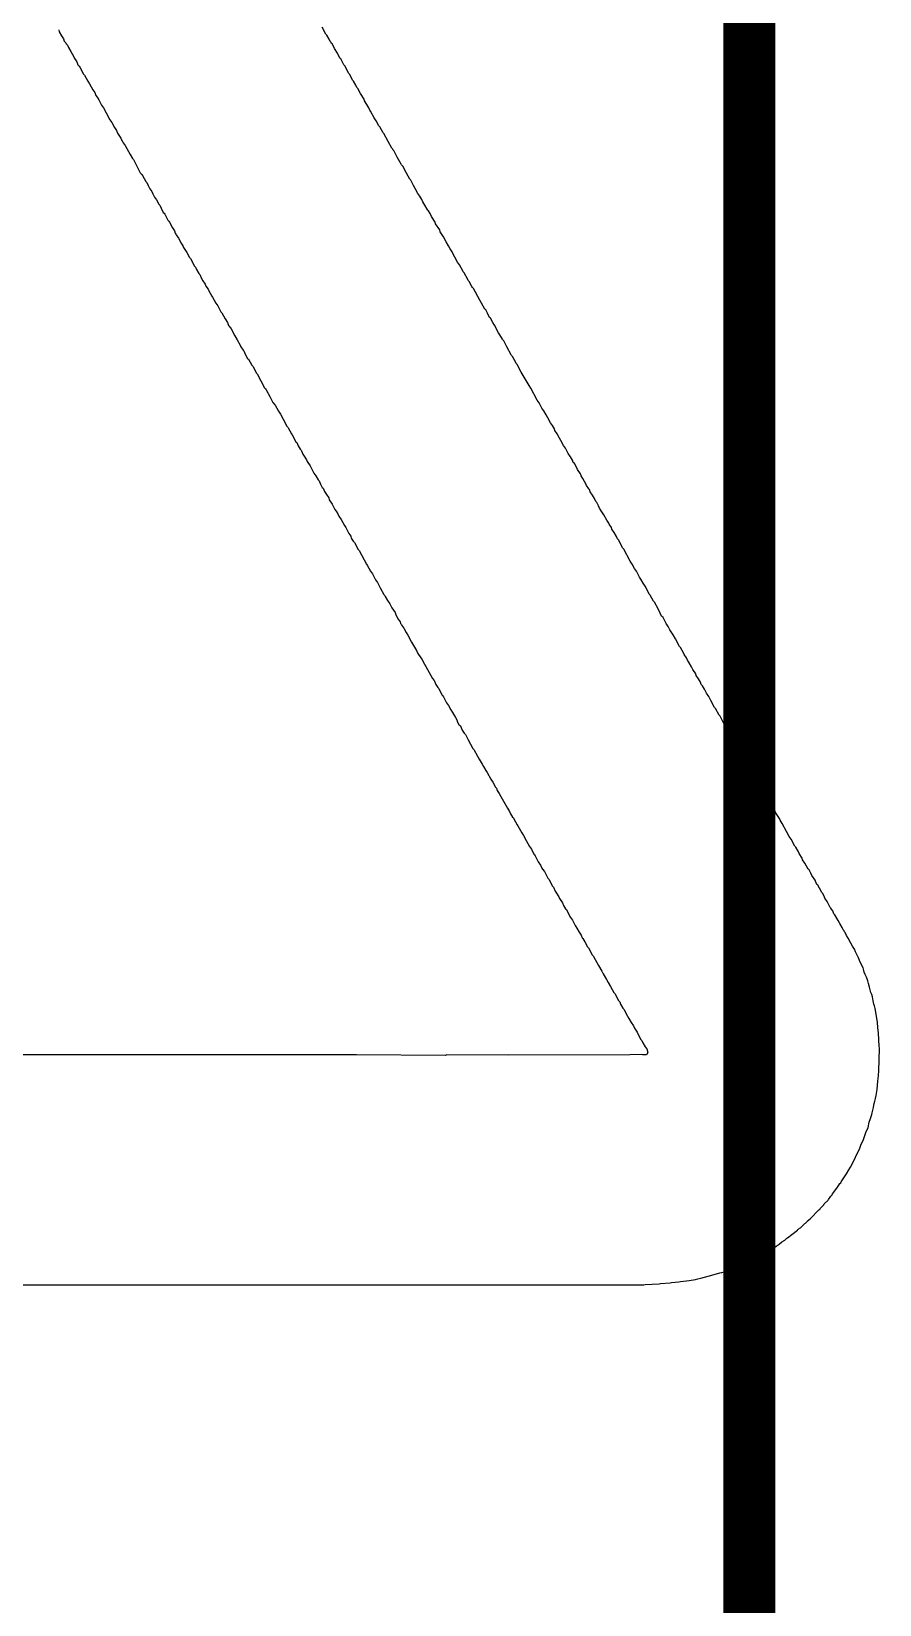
# Model space of a CAD drawing. Header units: inches. Extents: x -3 to 195, y 0 to 199.
# Drawn here: x 1.4722 to 1.5537, y 1.0197 to 1.1709 of the extents above; entities that cross this region are included whole.
import ezdxf

# ---------------------------------------------------------------- set-up
doc = ezdxf.new("R2010")
doc.units = ezdxf.units.IN
doc.header["$MEASUREMENT"] = 0
doc.layers.add('Bottom Overlay', color=54, linetype='Continuous')
doc.layers.add('Top Overlay', color=2, linetype='Continuous')

# ---------------------------------------------------------------- blocks, each defined once
blk = doc.blocks.new('G5RL_1A_E_HR_DC5_89')
at = {"layer": 'Top Overlay'}
blk.add_lwpolyline([(0.55905, 0.25199, 0.005, 0.005, 0), (-0.58268, 0.25199, 0.005, 0.005, 0)], format="xyseb", dxfattribs=at)
blk.add_lwpolyline([(0.55905, 0.25199, 0.005, 0.005, 0), (-0.58268, 0.25199, 0.005, 0.005, 0)], format="xyseb", dxfattribs=at)

msp = doc.modelspace()

# ---------------------------------------------------------------- linework, layer by layer
at = {"layer": 'Bottom Overlay'}
for p, q in [((1.4748, 1.17107), (1.47485, 1.17089)), ((1.47485, 1.17089), (1.47507, 1.17049)), ((1.47507, 1.17049), (1.47525, 1.17022)), ((1.50048, 1.17067), (1.50013, 1.17133)), ((1.50057, 1.17058), (1.50048, 1.17067)), ((1.50079, 1.17018), (1.50057, 1.17058)), ((1.47525, 1.17022), (1.47533, 1.17)), ((1.47533, 1.17), (1.47538, 1.16991)), ((1.47538, 1.16991), (1.47547, 1.16983)), ((1.47547, 1.16983), (1.47551, 1.16974)), ((1.47551, 1.16974), (1.47564, 1.1696)), ((1.47564, 1.1696), (1.47573, 1.16938)), ((1.47573, 1.16938), (1.47595, 1.16898)), ((1.47595, 1.16898), (1.47609, 1.16876)), ((1.50088, 1.16996), (1.50079, 1.17018)), ((1.50097, 1.16987), (1.50088, 1.16996)), ((1.50101, 1.16978), (1.50097, 1.16987)), ((1.5011, 1.16969), (1.50101, 1.16978)), ((1.5013, 1.16927), (1.5011, 1.16969)), ((1.50159, 1.16885), (1.5013, 1.16927)), ((1.50163, 1.16876), (1.50159, 1.16885)), ((1.47609, 1.16876), (1.47635, 1.16828)), ((1.47635, 1.16828), (1.47653, 1.16801)), ((1.47653, 1.16801), (1.47664, 1.16772)), ((1.47664, 1.16772), (1.47671, 1.16766)), ((1.47671, 1.16766), (1.47675, 1.16757)), ((1.47675, 1.16757), (1.47684, 1.16748)), ((1.47684, 1.16748), (1.47719, 1.16682)), ((1.50181, 1.16836), (1.50163, 1.16876)), ((1.5019, 1.16828), (1.50181, 1.16836)), ((1.50221, 1.1677), (1.5019, 1.16828)), ((1.5023, 1.16761), (1.50221, 1.1677)), ((1.50252, 1.16721), (1.5023, 1.16761)), ((1.47719, 1.16682), (1.47728, 1.16673)), ((1.47728, 1.16673), (1.47759, 1.16615)), ((1.47759, 1.16615), (1.47777, 1.16589)), ((1.47777, 1.16589), (1.47808, 1.16531)), ((1.50265, 1.1669), (1.50252, 1.16721)), ((1.50274, 1.16682), (1.50265, 1.1669)), ((1.503, 1.16633), (1.50274, 1.16682)), ((1.50305, 1.16624), (1.503, 1.16633)), ((1.50314, 1.16615), (1.50305, 1.16624)), ((1.50336, 1.16575), (1.50314, 1.16615)), ((1.47808, 1.16531), (1.47826, 1.16504)), ((1.47826, 1.16504), (1.47837, 1.16476)), ((1.47837, 1.16476), (1.47848, 1.1646)), ((1.47848, 1.1646), (1.47865, 1.16434)), ((1.47865, 1.16434), (1.47892, 1.16385)), ((1.50345, 1.16553), (1.50336, 1.16575)), ((1.50354, 1.16544), (1.50345, 1.16553)), ((1.5038, 1.16496), (1.50354, 1.16544)), ((1.50415, 1.16442), (1.5038, 1.16496)), ((1.5042, 1.16425), (1.50415, 1.16442)), ((1.47892, 1.16385), (1.4791, 1.16358)), ((1.4791, 1.16358), (1.47936, 1.1631)), ((1.47936, 1.1631), (1.47972, 1.16243)), ((1.50442, 1.16389), (1.5042, 1.16425)), ((1.5046, 1.16358), (1.50442, 1.16389)), ((1.50469, 1.16336), (1.5046, 1.16358)), ((1.50477, 1.16327), (1.50469, 1.16336)), ((1.50513, 1.16261), (1.50477, 1.16327)), ((1.47972, 1.16243), (1.47989, 1.16217)), ((1.47989, 1.16217), (1.48016, 1.16168)), ((1.48016, 1.16168), (1.48034, 1.16141)), ((1.48034, 1.16141), (1.48045, 1.16113)), ((1.50531, 1.16234), (1.50513, 1.16261)), ((1.50557, 1.16186), (1.50531, 1.16234)), ((1.50566, 1.16177), (1.50557, 1.16186)), ((1.50597, 1.16119), (1.50566, 1.16177)), ((1.48045, 1.16113), (1.48078, 1.16066)), ((1.48078, 1.16066), (1.48089, 1.16037)), ((1.48089, 1.16037), (1.48096, 1.16031)), ((1.48096, 1.16031), (1.481, 1.16022)), ((1.481, 1.16022), (1.48118, 1.15995)), ((1.48118, 1.15995), (1.48149, 1.15938)), ((1.50606, 1.1611), (1.50597, 1.16119)), ((1.50646, 1.16035), (1.50606, 1.1611)), ((1.50681, 1.15969), (1.50646, 1.16035)), ((1.48149, 1.15938), (1.48167, 1.15911)), ((1.48167, 1.15911), (1.48189, 1.15871)), ((1.48189, 1.15871), (1.48198, 1.15863)), ((1.48198, 1.15863), (1.48264, 1.15734)), ((1.5069, 1.1596), (1.50681, 1.15969)), ((1.50694, 1.15951), (1.5069, 1.1596)), ((1.50703, 1.15942), (1.50694, 1.15951)), ((1.50734, 1.15885), (1.50703, 1.15942)), ((1.5077, 1.15818), (1.50734, 1.15885)), ((1.48264, 1.15734), (1.48273, 1.15725)), ((1.48273, 1.15725), (1.48277, 1.15716)), ((1.48277, 1.15716), (1.48286, 1.15708)), ((1.48286, 1.15708), (1.48317, 1.1565)), ((1.50774, 1.15809), (1.5077, 1.15818)), ((1.50787, 1.15796), (1.50774, 1.15809)), ((1.50823, 1.1573), (1.50787, 1.15796)), ((1.50854, 1.15672), (1.50823, 1.1573)), ((1.48317, 1.1565), (1.48326, 1.15641)), ((1.48326, 1.15641), (1.48339, 1.1561)), ((1.48339, 1.1561), (1.48357, 1.15579)), ((1.48357, 1.15579), (1.48375, 1.15553)), ((1.48375, 1.15553), (1.48383, 1.15531)), ((1.48383, 1.15531), (1.48401, 1.155)), ((1.50863, 1.15663), (1.50854, 1.15672)), ((1.5088, 1.15632), (1.50863, 1.15663)), ((1.50889, 1.1561), (1.5088, 1.15632)), ((1.50907, 1.15584), (1.50889, 1.1561)), ((1.50933, 1.15535), (1.50907, 1.15584)), ((1.50951, 1.15508), (1.50933, 1.15535)), ((1.48401, 1.155), (1.48419, 1.15473)), ((1.48419, 1.15473), (1.48441, 1.15433)), ((1.48441, 1.15433), (1.4845, 1.15424)), ((1.4845, 1.15424), (1.48463, 1.15393)), ((1.48463, 1.15393), (1.48485, 1.15353)), ((1.50969, 1.15477), (1.50951, 1.15508)), ((1.50978, 1.15455), (1.50969, 1.15477)), ((1.51, 1.15424), (1.50978, 1.15455)), ((1.51022, 1.15384), (1.51, 1.15424)), ((1.51026, 1.15376), (1.51022, 1.15384)), ((1.51033, 1.15369), (1.51026, 1.15376)), ((1.48485, 1.15353), (1.48494, 1.15345)), ((1.48494, 1.15345), (1.48499, 1.15336)), ((1.48499, 1.15336), (1.4853, 1.15278)), ((1.4853, 1.15278), (1.48538, 1.15269)), ((1.48538, 1.15269), (1.48543, 1.1526)), ((1.48543, 1.1526), (1.48574, 1.15203)), ((1.51051, 1.15342), (1.51033, 1.15369)), ((1.51062, 1.15314), (1.51051, 1.15342)), ((1.51097, 1.1526), (1.51062, 1.15314)), ((1.51102, 1.15243), (1.51097, 1.1526)), ((1.51142, 1.15185), (1.51102, 1.15243)), ((1.48574, 1.15203), (1.48592, 1.15176)), ((1.48592, 1.15176), (1.48598, 1.15152)), ((1.48598, 1.15152), (1.48605, 1.15145)), ((1.48605, 1.15145), (1.48609, 1.15136)), ((1.48609, 1.15136), (1.48631, 1.15105)), ((1.48631, 1.15105), (1.48658, 1.15057)), ((1.51146, 1.15167), (1.51142, 1.15185)), ((1.51177, 1.15119), (1.51146, 1.15167)), ((1.51204, 1.1507), (1.51177, 1.15119)), ((1.51226, 1.1503), (1.51204, 1.1507)), ((1.48658, 1.15057), (1.48676, 1.15026)), ((1.48676, 1.15026), (1.4868, 1.15017)), ((1.4868, 1.15017), (1.48711, 1.14968)), ((1.48711, 1.14968), (1.48738, 1.1492)), ((1.48738, 1.1492), (1.48746, 1.14911)), ((1.51243, 1.15004), (1.51226, 1.1503)), ((1.51261, 1.14973), (1.51243, 1.15004)), ((1.5127, 1.14951), (1.51261, 1.14973)), ((1.51288, 1.14924), (1.5127, 1.14951)), ((1.51314, 1.14875), (1.51288, 1.14924)), ((1.48746, 1.14911), (1.48786, 1.14835)), ((1.48786, 1.14835), (1.48795, 1.14827)), ((1.48795, 1.14827), (1.48804, 1.14804)), ((1.48804, 1.14804), (1.48826, 1.14765)), ((1.51332, 1.14849), (1.51314, 1.14875)), ((1.51363, 1.14791), (1.51332, 1.14849)), ((1.51367, 1.14782), (1.51363, 1.14791)), ((1.51376, 1.14773), (1.51367, 1.14782)), ((1.51412, 1.14707), (1.51376, 1.14773)), ((1.48826, 1.14765), (1.48835, 1.14756)), ((1.48835, 1.14756), (1.48853, 1.14716)), ((1.48853, 1.14716), (1.48866, 1.14694)), ((1.48866, 1.14694), (1.48888, 1.14663)), ((1.48888, 1.14663), (1.48893, 1.14645)), ((1.48893, 1.14645), (1.48915, 1.14614)), ((1.51416, 1.14698), (1.51412, 1.14707)), ((1.51425, 1.14689), (1.51416, 1.14698)), ((1.51451, 1.14641), (1.51425, 1.14689)), ((1.51456, 1.14632), (1.51451, 1.14641)), ((1.51465, 1.14623), (1.51456, 1.14632)), ((1.51527, 1.14508), (1.51465, 1.14623)), ((1.48915, 1.14614), (1.48919, 1.14605)), ((1.48919, 1.14605), (1.4895, 1.14548)), ((1.4895, 1.14548), (1.48959, 1.14539)), ((1.48959, 1.14539), (1.4899, 1.14481)), ((1.4899, 1.14481), (1.49008, 1.14455)), ((1.51544, 1.14481), (1.51527, 1.14508)), ((1.51575, 1.14424), (1.51544, 1.14481)), ((1.49008, 1.14455), (1.49039, 1.14397)), ((1.49039, 1.14397), (1.49048, 1.14388)), ((1.49048, 1.14388), (1.49079, 1.14331)), ((1.49079, 1.14331), (1.49101, 1.14295)), ((1.51584, 1.14415), (1.51575, 1.14424)), ((1.51602, 1.14384), (1.51584, 1.14415)), ((1.5162, 1.14344), (1.51602, 1.14384)), ((1.51629, 1.14335), (1.5162, 1.14344)), ((1.51651, 1.14295), (1.51629, 1.14335)), ((1.49101, 1.14295), (1.49112, 1.14267)), ((1.49112, 1.14267), (1.49118, 1.1426)), ((1.49118, 1.1426), (1.49123, 1.14251)), ((1.49123, 1.14251), (1.49132, 1.14242)), ((1.49132, 1.14242), (1.49136, 1.14233)), ((1.49136, 1.14233), (1.49171, 1.14167)), ((1.49171, 1.14167), (1.49194, 1.14127)), ((1.51668, 1.14269), (1.51651, 1.14295)), ((1.51708, 1.14194), (1.51668, 1.14269)), ((1.51713, 1.14185), (1.51708, 1.14194)), ((1.51721, 1.14176), (1.51713, 1.14185)), ((1.51744, 1.14136), (1.51721, 1.14176)), ((1.49194, 1.14127), (1.49225, 1.14078)), ((1.49225, 1.14078), (1.49229, 1.14061)), ((1.49229, 1.14061), (1.49251, 1.1403)), ((1.49251, 1.1403), (1.4926, 1.14021)), ((1.4926, 1.14021), (1.49273, 1.1399)), ((1.51748, 1.14127), (1.51744, 1.14136)), ((1.51757, 1.14118), (1.51748, 1.14127)), ((1.51788, 1.14061), (1.51757, 1.14118)), ((1.51828, 1.13985), (1.51788, 1.14061)), ((1.49273, 1.1399), (1.49295, 1.1395)), ((1.49295, 1.1395), (1.49304, 1.13941)), ((1.49304, 1.13941), (1.49335, 1.13884)), ((1.49335, 1.13884), (1.49344, 1.13875)), ((1.49344, 1.13875), (1.4938, 1.13808)), ((1.51832, 1.13977), (1.51828, 1.13985)), ((1.51841, 1.13968), (1.51832, 1.13977)), ((1.51872, 1.1391), (1.51841, 1.13968)), ((1.51876, 1.13901), (1.51872, 1.1391)), ((1.51885, 1.13892), (1.51876, 1.13901)), ((1.51925, 1.13817), (1.51885, 1.13892)), ((1.4938, 1.13808), (1.49388, 1.138)), ((1.49388, 1.138), (1.49459, 1.13667)), ((1.51952, 1.13769), (1.51925, 1.13817)), ((1.51974, 1.13738), (1.51952, 1.13769)), ((1.52, 1.13689), (1.51974, 1.13738)), ((1.49459, 1.13667), (1.49468, 1.13658)), ((1.49468, 1.13658), (1.49473, 1.13649)), ((1.49473, 1.13649), (1.49508, 1.13583)), ((1.49508, 1.13583), (1.49539, 1.13525)), ((1.52018, 1.13662), (1.52, 1.13689)), ((1.5208, 1.13547), (1.52018, 1.13662)), ((1.49539, 1.13525), (1.49559, 1.13501)), ((1.49559, 1.13501), (1.49592, 1.13441)), ((1.49592, 1.13441), (1.4961, 1.13414)), ((1.4961, 1.13414), (1.49636, 1.13366)), ((1.52098, 1.13521), (1.5208, 1.13547)), ((1.52124, 1.13472), (1.52098, 1.13521)), ((1.52142, 1.13445), (1.52124, 1.13472)), ((1.52164, 1.13406), (1.52142, 1.13445)), ((1.52182, 1.13379), (1.52164, 1.13406)), ((1.49636, 1.13366), (1.49672, 1.13299)), ((1.49672, 1.13299), (1.49681, 1.1329)), ((1.49681, 1.1329), (1.49685, 1.13282)), ((1.49685, 1.13282), (1.49716, 1.13224)), ((1.52208, 1.1333), (1.52182, 1.13379)), ((1.52226, 1.13304), (1.52208, 1.1333)), ((1.52244, 1.13273), (1.52226, 1.13304)), ((1.52248, 1.13255), (1.52244, 1.13273)), ((1.5227, 1.13224), (1.52248, 1.13255)), ((1.49716, 1.13224), (1.49725, 1.13215)), ((1.49725, 1.13215), (1.4976, 1.13149)), ((1.4976, 1.13149), (1.49769, 1.1314)), ((1.49769, 1.1314), (1.49782, 1.13109)), ((1.49782, 1.13109), (1.498, 1.13078)), ((1.52293, 1.13184), (1.5227, 1.13224)), ((1.52306, 1.13162), (1.52293, 1.13184)), ((1.52332, 1.13113), (1.52306, 1.13162)), ((1.5235, 1.13087), (1.52332, 1.13113)), ((1.498, 1.13078), (1.49809, 1.13069)), ((1.49809, 1.13069), (1.49813, 1.1306)), ((1.49813, 1.1306), (1.49827, 1.13029)), ((1.49827, 1.13029), (1.49831, 1.1302)), ((1.49831, 1.1302), (1.49862, 1.12976)), ((1.49862, 1.12976), (1.49867, 1.12958)), ((1.49867, 1.12958), (1.49895, 1.12916)), ((1.52368, 1.13056), (1.5235, 1.13087)), ((1.52377, 1.13034), (1.52368, 1.13056)), ((1.52399, 1.13003), (1.52377, 1.13034)), ((1.52417, 1.12972), (1.52399, 1.13003)), ((1.52425, 1.1295), (1.52417, 1.12972)), ((1.49895, 1.12916), (1.49933, 1.12848)), ((1.49933, 1.12848), (1.49951, 1.12821)), ((1.49951, 1.12821), (1.49973, 1.12781)), ((1.52436, 1.12938), (1.52425, 1.1295)), ((1.52454, 1.12912), (1.52436, 1.12938)), ((1.52465, 1.12883), (1.52454, 1.12912)), ((1.52496, 1.12839), (1.52465, 1.12883)), ((1.52501, 1.12821), (1.52496, 1.12839)), ((1.52518, 1.12795), (1.52501, 1.12821)), ((1.49973, 1.12781), (1.49982, 1.12772)), ((1.49982, 1.12772), (1.49995, 1.12741)), ((1.49995, 1.12741), (1.50013, 1.1271)), ((1.50013, 1.1271), (1.50021, 1.12702)), ((1.50021, 1.12702), (1.50035, 1.12671)), ((1.50035, 1.12671), (1.50052, 1.1264)), ((1.52549, 1.12737), (1.52518, 1.12795)), ((1.52554, 1.12728), (1.52549, 1.12737)), ((1.52576, 1.12697), (1.52554, 1.12728)), ((1.5258, 1.12688), (1.52576, 1.12697)), ((1.52589, 1.12666), (1.5258, 1.12688)), ((1.52611, 1.12635), (1.52589, 1.12666)), ((1.50052, 1.1264), (1.50075, 1.12609)), ((1.50075, 1.12609), (1.50079, 1.12591)), ((1.50079, 1.12591), (1.50108, 1.12549)), ((1.50108, 1.12549), (1.50134, 1.12496)), ((1.52629, 1.12604), (1.52611, 1.12635)), ((1.52642, 1.12573), (1.52629, 1.12604)), ((1.52651, 1.12564), (1.52642, 1.12573)), ((1.52669, 1.12533), (1.52651, 1.12564)), ((1.52678, 1.12511), (1.52669, 1.12533)), ((1.52695, 1.12485), (1.52678, 1.12511)), ((1.50134, 1.12496), (1.50145, 1.1248)), ((1.50145, 1.1248), (1.50163, 1.12454)), ((1.50163, 1.12454), (1.50172, 1.12432)), ((1.50172, 1.12432), (1.50194, 1.12401)), ((1.50194, 1.12401), (1.50225, 1.12343)), ((1.52718, 1.12445), (1.52695, 1.12485)), ((1.52749, 1.12396), (1.52718, 1.12445)), ((1.52766, 1.12365), (1.52749, 1.12396)), ((1.52771, 1.12356), (1.52766, 1.12365)), ((1.52793, 1.12325), (1.52771, 1.12356)), ((1.50225, 1.12343), (1.50234, 1.12334)), ((1.50234, 1.12334), (1.50238, 1.12325)), ((1.50238, 1.12325), (1.50269, 1.12268)), ((1.50269, 1.12268), (1.50287, 1.12241)), ((1.50287, 1.12241), (1.50292, 1.12223)), ((1.50292, 1.12223), (1.50309, 1.12192)), ((1.52797, 1.12308), (1.52793, 1.12325)), ((1.52819, 1.12277), (1.52797, 1.12308)), ((1.52842, 1.12237), (1.52819, 1.12277)), ((1.5285, 1.12215), (1.52842, 1.12237)), ((1.52859, 1.12206), (1.5285, 1.12215)), ((1.52895, 1.12139), (1.52859, 1.12206)), ((1.50309, 1.12192), (1.50323, 1.12179)), ((1.50323, 1.12179), (1.50358, 1.12113)), ((1.50358, 1.12113), (1.50367, 1.12104)), ((1.50367, 1.12104), (1.50438, 1.11971)), ((1.52899, 1.1213), (1.52895, 1.12139)), ((1.52912, 1.12117), (1.52899, 1.1213)), ((1.52974, 1.12002), (1.52912, 1.12117)), ((1.50438, 1.11971), (1.50446, 1.11962)), ((1.50446, 1.11962), (1.50477, 1.11905)), ((1.50477, 1.11905), (1.50495, 1.11878)), ((1.52992, 1.11971), (1.52974, 1.12002)), ((1.53014, 1.11931), (1.52992, 1.11971)), ((1.53032, 1.11905), (1.53014, 1.11931)), ((1.53063, 1.11847), (1.53032, 1.11905)), ((1.50495, 1.11878), (1.50526, 1.11821)), ((1.50526, 1.11821), (1.50544, 1.11794)), ((1.50544, 1.11794), (1.5057, 1.11745)), ((1.5057, 1.11745), (1.50606, 1.11679)), ((1.53067, 1.11838), (1.53063, 1.11847)), ((1.53076, 1.11829), (1.53067, 1.11838)), ((1.53098, 1.1179), (1.53076, 1.11829)), ((1.53116, 1.11759), (1.53098, 1.1179)), ((1.53151, 1.11692), (1.53116, 1.11759)), ((1.50606, 1.11679), (1.50615, 1.1167)), ((1.50615, 1.1167), (1.50619, 1.11661)), ((1.50619, 1.11661), (1.50641, 1.11621)), ((1.50641, 1.11621), (1.50663, 1.1159)), ((1.50663, 1.1159), (1.50677, 1.11559)), ((1.53156, 1.11683), (1.53151, 1.11692)), ((1.53165, 1.11675), (1.53156, 1.11683)), ((1.53196, 1.11617), (1.53165, 1.11675)), ((1.53205, 1.11608), (1.53196, 1.11617)), ((1.5324, 1.11542), (1.53205, 1.11608)), ((1.50677, 1.11559), (1.50681, 1.11551)), ((1.50681, 1.11551), (1.50712, 1.11506)), ((1.50712, 1.11506), (1.50721, 1.11484)), ((1.50721, 1.11484), (1.50743, 1.11444)), ((1.50743, 1.11444), (1.50761, 1.11418)), ((1.53262, 1.11502), (1.5324, 1.11542)), ((1.53275, 1.11471), (1.53262, 1.11502)), ((1.53289, 1.11458), (1.53275, 1.11471)), ((1.5332, 1.114), (1.53289, 1.11458)), ((1.50761, 1.11418), (1.50765, 1.114)), ((1.50765, 1.114), (1.50774, 1.11391)), ((1.50774, 1.11391), (1.50778, 1.11382)), ((1.50778, 1.11382), (1.50796, 1.11356)), ((1.50796, 1.11356), (1.50818, 1.11316)), ((1.50818, 1.11316), (1.50836, 1.11289)), ((1.50836, 1.11289), (1.50871, 1.11223)), ((1.53337, 1.11373), (1.5332, 1.114)), ((1.53355, 1.11342), (1.53337, 1.11373)), ((1.53386, 1.11294), (1.53355, 1.11342)), ((1.53408, 1.11254), (1.53386, 1.11294)), ((1.50871, 1.11223), (1.50898, 1.11174)), ((1.50898, 1.11174), (1.5092, 1.11143)), ((1.5092, 1.11143), (1.50933, 1.11112)), ((1.53448, 1.11179), (1.53408, 1.11254)), ((1.53457, 1.1117), (1.53448, 1.11179)), ((1.53488, 1.11112), (1.53457, 1.1117)), ((1.50933, 1.11112), (1.50938, 1.11103)), ((1.50938, 1.11103), (1.50969, 1.11059)), ((1.50969, 1.11059), (1.50995, 1.1101)), ((1.50995, 1.1101), (1.51009, 1.10988)), ((1.51009, 1.10988), (1.51071, 1.10873)), ((1.53492, 1.11103), (1.53488, 1.11112)), ((1.53514, 1.11072), (1.53492, 1.11103)), ((1.53523, 1.1105), (1.53514, 1.11072)), ((1.53541, 1.11024), (1.53523, 1.1105)), ((1.53563, 1.10984), (1.53541, 1.11024)), ((1.51071, 1.10873), (1.51088, 1.10855)), ((1.51088, 1.10855), (1.51093, 1.10847)), ((1.51093, 1.10847), (1.51106, 1.10816)), ((1.53574, 1.1096), (1.53563, 1.10984)), ((1.53603, 1.10917), (1.53574, 1.1096)), ((1.53607, 1.109), (1.53603, 1.10917)), ((1.5363, 1.10869), (1.53607, 1.109)), ((1.53647, 1.10838), (1.5363, 1.10869)), ((1.53656, 1.10816), (1.53647, 1.10838)), ((1.51106, 1.10816), (1.51124, 1.10785)), ((1.51124, 1.10785), (1.51133, 1.10776)), ((1.51133, 1.10776), (1.51142, 1.10754)), ((1.51142, 1.10754), (1.51164, 1.10714)), ((1.51164, 1.10714), (1.51173, 1.10705)), ((1.51173, 1.10705), (1.51177, 1.10696)), ((1.51177, 1.10696), (1.51208, 1.10639)), ((1.53669, 1.10802), (1.53656, 1.10816)), ((1.53687, 1.10771), (1.53669, 1.10802)), ((1.53705, 1.10732), (1.53687, 1.10771)), ((1.53727, 1.10701), (1.53705, 1.10732)), ((1.53749, 1.10661), (1.53727, 1.10701)), ((1.51208, 1.10639), (1.51226, 1.10612)), ((1.51226, 1.10612), (1.51248, 1.10572)), ((1.51248, 1.10572), (1.51265, 1.10546)), ((1.51265, 1.10546), (1.51292, 1.10497)), ((1.53784, 1.10594), (1.53749, 1.10661)), ((1.53793, 1.10585), (1.53784, 1.10594)), ((1.53829, 1.10519), (1.53793, 1.10585)), ((1.51292, 1.10497), (1.51305, 1.10475)), ((1.51305, 1.10475), (1.51314, 1.10453)), ((1.51314, 1.10453), (1.51327, 1.10431)), ((1.51327, 1.10431), (1.51341, 1.10417)), ((1.51341, 1.10417), (1.51345, 1.10408)), ((1.51345, 1.10408), (1.51358, 1.10377)), ((1.53838, 1.1051), (1.53829, 1.10519)), ((1.53864, 1.10461), (1.53838, 1.1051)), ((1.53873, 1.10439), (1.53864, 1.10461)), ((1.53886, 1.10426), (1.53873, 1.10439)), ((1.53917, 1.10369), (1.53886, 1.10426)), ((1.51358, 1.10377), (1.51376, 1.10346)), ((1.51376, 1.10346), (1.51389, 1.10333)), ((1.51389, 1.10333), (1.51416, 1.10284)), ((1.51416, 1.10284), (1.5146, 1.102)), ((1.53922, 1.1036), (1.53917, 1.10369)), ((1.53931, 1.10351), (1.53922, 1.1036)), ((1.53966, 1.10284), (1.53931, 1.10351)), ((1.53979, 1.10262), (1.53966, 1.10284)), ((1.53986, 1.10256), (1.53979, 1.10262)), ((1.53997, 1.10227), (1.53986, 1.10256)), ((1.5146, 1.102), (1.51469, 1.10191)), ((1.51469, 1.10191), (1.51505, 1.10125)), ((1.51505, 1.10125), (1.51522, 1.10098)), ((1.51522, 1.10098), (1.51549, 1.1005)), ((1.54015, 1.102), (1.53997, 1.10227)), ((1.54037, 1.1016), (1.54015, 1.102)), ((1.54055, 1.10134), (1.54037, 1.1016)), ((1.54086, 1.10076), (1.54055, 1.10134)), ((1.51549, 1.1005), (1.51562, 1.10028)), ((1.51562, 1.10028), (1.51584, 1.09988)), ((1.51584, 1.09988), (1.51593, 1.09979)), ((1.51593, 1.09979), (1.51598, 1.0997)), ((1.51598, 1.0997), (1.51633, 1.09904)), ((1.5409, 1.10067), (1.54086, 1.10076)), ((1.54099, 1.10059), (1.5409, 1.10067)), ((1.54117, 1.10028), (1.54099, 1.10059)), ((1.54125, 1.10006), (1.54117, 1.10028)), ((1.54143, 1.09979), (1.54125, 1.10006)), ((1.5417, 1.0993), (1.54143, 1.09979)), ((1.54178, 1.09921), (1.5417, 1.0993)), ((1.51633, 1.09904), (1.51651, 1.09877)), ((1.51651, 1.09877), (1.51677, 1.09828)), ((1.51677, 1.09828), (1.51686, 1.0982)), ((1.51686, 1.0982), (1.51695, 1.09797)), ((1.51695, 1.09797), (1.51713, 1.09766)), ((1.54205, 1.09873), (1.54178, 1.09921)), ((1.54216, 1.09848), (1.54205, 1.09873)), ((1.54236, 1.09824), (1.54216, 1.09848)), ((1.5424, 1.09815), (1.54236, 1.09824)), ((1.54258, 1.09775), (1.5424, 1.09815)), ((1.51713, 1.09766), (1.5173, 1.0974)), ((1.5173, 1.0974), (1.51792, 1.09625)), ((1.51792, 1.09625), (1.51814, 1.09594)), ((1.54267, 1.09766), (1.54258, 1.09775)), ((1.54289, 1.09727), (1.54267, 1.09766)), ((1.54302, 1.09704), (1.54289, 1.09727)), ((1.54333, 1.09647), (1.54302, 1.09704)), ((1.54364, 1.09603), (1.54333, 1.09647)), ((1.51814, 1.09594), (1.51823, 1.09572)), ((1.51823, 1.09572), (1.51841, 1.09541)), ((1.51841, 1.09541), (1.5185, 1.09532)), ((1.5185, 1.09532), (1.51854, 1.09523)), ((1.51854, 1.09523), (1.51885, 1.09465)), ((1.54369, 1.09585), (1.54364, 1.09603)), ((1.54409, 1.09527), (1.54369, 1.09585)), ((1.54413, 1.0951), (1.54409, 1.09527)), ((1.54435, 1.09479), (1.54413, 1.0951)), ((1.54475, 1.09403), (1.54435, 1.09479)), ((1.51885, 1.09465), (1.51894, 1.09457)), ((1.51894, 1.09457), (1.5193, 1.0939)), ((1.5193, 1.0939), (1.51947, 1.09364)), ((1.51947, 1.09364), (1.51974, 1.09315)), ((1.54502, 1.09355), (1.54475, 1.09403)), ((1.54519, 1.09328), (1.54502, 1.09355)), ((1.54555, 1.09262), (1.54519, 1.09328)), ((1.51974, 1.09315), (1.52005, 1.09257)), ((1.52005, 1.09257), (1.52025, 1.09233)), ((1.52025, 1.09233), (1.52047, 1.09184)), ((1.52047, 1.09184), (1.52053, 1.09178)), ((1.52053, 1.09178), (1.52058, 1.09169)), ((1.54564, 1.09253), (1.54555, 1.09262)), ((1.54586, 1.09213), (1.54564, 1.09253)), ((1.54597, 1.09189), (1.54586, 1.09213)), ((1.54626, 1.09147), (1.54597, 1.09189)), ((1.52058, 1.09169), (1.52089, 1.09111)), ((1.52089, 1.09111), (1.52111, 1.0908)), ((1.52111, 1.0908), (1.52124, 1.09049)), ((1.52124, 1.09049), (1.52129, 1.0904)), ((1.52129, 1.0904), (1.52149, 1.09016)), ((1.5463, 1.09129), (1.54626, 1.09147)), ((1.54652, 1.09098), (1.5463, 1.09129)), ((1.54683, 1.0904), (1.54652, 1.09098)), ((1.54692, 1.09032), (1.54683, 1.0904)), ((1.5471, 1.09001), (1.54692, 1.09032)), ((1.52149, 1.09016), (1.52182, 1.08952)), ((1.52182, 1.08952), (1.52191, 1.08943)), ((1.52191, 1.08943), (1.52226, 1.08877)), ((1.52226, 1.08877), (1.52235, 1.08868)), ((1.54719, 1.08978), (1.5471, 1.09001)), ((1.5475, 1.08934), (1.54719, 1.08978)), ((1.54754, 1.08925), (1.5475, 1.08934)), ((1.54767, 1.08894), (1.54754, 1.08925)), ((1.54776, 1.08885), (1.54767, 1.08894)), ((1.54807, 1.08828), (1.54776, 1.08885)), ((1.52235, 1.08868), (1.52253, 1.08828)), ((1.52253, 1.08828), (1.52257, 1.08819)), ((1.52257, 1.08819), (1.52288, 1.08775)), ((1.52288, 1.08775), (1.52293, 1.08757)), ((1.52293, 1.08757), (1.52321, 1.08715)), ((1.54812, 1.08819), (1.54807, 1.08828)), ((1.5482, 1.0881), (1.54812, 1.08819)), ((1.54838, 1.08779), (1.5482, 1.0881)), ((1.54843, 1.08761), (1.54838, 1.08779)), ((1.54865, 1.0873), (1.54843, 1.08761)), ((1.54896, 1.08673), (1.54865, 1.0873)), ((1.52321, 1.08715), (1.52332, 1.08691)), ((1.52332, 1.08691), (1.5235, 1.0866)), ((1.5235, 1.0866), (1.52359, 1.08651)), ((1.52359, 1.08651), (1.52363, 1.08642)), ((1.52363, 1.08642), (1.52399, 1.08576)), ((1.52399, 1.08576), (1.52417, 1.08549)), ((1.549, 1.08664), (1.54896, 1.08673)), ((1.54909, 1.08655), (1.549, 1.08664)), ((1.54913, 1.08646), (1.54909, 1.08655)), ((1.5492, 1.0864), (1.54913, 1.08646)), ((1.54931, 1.08611), (1.5492, 1.0864)), ((1.5494, 1.08602), (1.54931, 1.08611)), ((1.54971, 1.08545), (1.5494, 1.08602)), ((1.52417, 1.08549), (1.52443, 1.085)), ((1.52443, 1.085), (1.52461, 1.08474)), ((1.52461, 1.08474), (1.52483, 1.08434)), ((1.52483, 1.08434), (1.52501, 1.08407)), ((1.54989, 1.08518), (1.54971, 1.08545)), ((1.55011, 1.08478), (1.54989, 1.08518)), ((1.5502, 1.08456), (1.55011, 1.08478)), ((1.55028, 1.08447), (1.5502, 1.08456)), ((1.55033, 1.08438), (1.55028, 1.08447)), ((1.5504, 1.08432), (1.55033, 1.08438)), ((1.55051, 1.08403), (1.5504, 1.08432)), ((1.52501, 1.08407), (1.52512, 1.08379)), ((1.52512, 1.08379), (1.52518, 1.08372)), ((1.52518, 1.08372), (1.52536, 1.08341)), ((1.52536, 1.08341), (1.52563, 1.08292)), ((1.52563, 1.08292), (1.52571, 1.08283)), ((1.52571, 1.08283), (1.52607, 1.08217)), ((1.55068, 1.08376), (1.55051, 1.08403)), ((1.55095, 1.08328), (1.55068, 1.08376)), ((1.5511, 1.08299), (1.55095, 1.08328)), ((1.55128, 1.08272), (1.5511, 1.08299)), ((1.55139, 1.08244), (1.55128, 1.08272)), ((1.52607, 1.08217), (1.52616, 1.08208)), ((1.52616, 1.08208), (1.5262, 1.08199)), ((1.5262, 1.08199), (1.52651, 1.08142)), ((1.52651, 1.08142), (1.52669, 1.08115)), ((1.52669, 1.08115), (1.527, 1.08058)), ((1.55168, 1.08188), (1.55139, 1.08244)), ((1.55183, 1.08146), (1.55168, 1.08188)), ((1.55212, 1.08091), (1.55183, 1.08146)), ((1.527, 1.08058), (1.52713, 1.08035)), ((1.52713, 1.08035), (1.52744, 1.07978)), ((1.52744, 1.07978), (1.52762, 1.07951)), ((1.55219, 1.08066), (1.55212, 1.08091)), ((1.55223, 1.08049), (1.55219, 1.08066)), ((1.55232, 1.08027), (1.55223, 1.08049)), ((1.55243, 1.08002), (1.55232, 1.08027)), ((1.55256, 1.07967), (1.55243, 1.08002)), ((1.55263, 1.07942), (1.55256, 1.07967)), ((1.52762, 1.07951), (1.52784, 1.07911)), ((1.52784, 1.07911), (1.52815, 1.07854)), ((1.52815, 1.07854), (1.52824, 1.07845)), ((1.52824, 1.07845), (1.52859, 1.07779)), ((1.55272, 1.07907), (1.55263, 1.07942)), ((1.55287, 1.07856), (1.55272, 1.07907)), ((1.55296, 1.07834), (1.55287, 1.07856)), ((1.55301, 1.07812), (1.55296, 1.07834)), ((1.55307, 1.07774), (1.55301, 1.07812)), ((1.52859, 1.07779), (1.52873, 1.07765)), ((1.52873, 1.07765), (1.52881, 1.07743)), ((1.52881, 1.07743), (1.52903, 1.07703)), ((1.52903, 1.07703), (1.52912, 1.07695)), ((1.52912, 1.07695), (1.52948, 1.07628)), ((1.55316, 1.07743), (1.55307, 1.07774)), ((1.55321, 1.07726), (1.55316, 1.07743)), ((1.55327, 1.07701), (1.55321, 1.07726)), ((1.55349, 1.07568), (1.55327, 1.07701)), ((1.52948, 1.07628), (1.52961, 1.07606)), ((1.52961, 1.07606), (1.52983, 1.07566)), ((1.52983, 1.07566), (1.53005, 1.07535)), ((1.53005, 1.07535), (1.53014, 1.07513)), ((1.53014, 1.07513), (1.53032, 1.07482)), ((1.55354, 1.07515), (1.55349, 1.07568)), ((1.55358, 1.07467), (1.55354, 1.07515)), ((1.53032, 1.07482), (1.53041, 1.07473)), ((1.53041, 1.07473), (1.53058, 1.07433)), ((1.53058, 1.07433), (1.53076, 1.07402)), ((1.53076, 1.07402), (1.53085, 1.07394)), ((1.53085, 1.07394), (1.53094, 1.07371)), ((1.53094, 1.07371), (1.53116, 1.07332)), ((1.55365, 1.07336), (1.55358, 1.07467)), ((1.50342, 1.07254), (1.37867, 1.07254)), ((1.51197, 1.0725), (1.50342, 1.07254)), ((1.5121, 1.07254), (1.51197, 1.0725)), ((1.51806, 1.07252), (1.5121, 1.07254)), ((1.52968, 1.07254), (1.51806, 1.07252)), ((1.53078, 1.07258), (1.52968, 1.07254)), ((1.53092, 1.07254), (1.53078, 1.07258)), ((1.53129, 1.07256), (1.53092, 1.07254)), ((1.53116, 1.07332), (1.53134, 1.07314)), ((1.53143, 1.07278), (1.53129, 1.07256)), ((1.53134, 1.07314), (1.53143, 1.07278)), ((1.55363, 1.07104), (1.55367, 1.07205)), ((1.55369, 1.07323), (1.55365, 1.07336)), ((1.55367, 1.07205), (1.55369, 1.07323)), ((1.55354, 1.07002), (1.55358, 1.07055)), ((1.55358, 1.07055), (1.55363, 1.07104)), ((1.55336, 1.06864), (1.55345, 1.06922)), ((1.55345, 1.06922), (1.55354, 1.07002)), ((1.5531, 1.06749), (1.55314, 1.06772)), ((1.55314, 1.06772), (1.55318, 1.06789)), ((1.55318, 1.06789), (1.55323, 1.06811)), ((1.55323, 1.06811), (1.5533, 1.06836)), ((1.5533, 1.06836), (1.55336, 1.06864)), ((1.55259, 1.06557), (1.5527, 1.06608)), ((1.5527, 1.06608), (1.55283, 1.06643)), ((1.55283, 1.06643), (1.55294, 1.06681)), ((1.55294, 1.06681), (1.55299, 1.06698)), ((1.55299, 1.06698), (1.5531, 1.06749)), ((1.55214, 1.06442), (1.55239, 1.0651)), ((1.55239, 1.0651), (1.55259, 1.06557)), ((1.55139, 1.06273), (1.55179, 1.06358)), ((1.55179, 1.06358), (1.5519, 1.06386)), ((1.5519, 1.06386), (1.55214, 1.06442)), ((1.55051, 1.0611), (1.55073, 1.0615)), ((1.55073, 1.0615), (1.5509, 1.06176)), ((1.5509, 1.06176), (1.55117, 1.06225)), ((1.55117, 1.06225), (1.55139, 1.06273)), ((1.5496, 1.05975), (1.54978, 1.06001)), ((1.54978, 1.06001), (1.54989, 1.06017)), ((1.54989, 1.06017), (1.54998, 1.06026)), ((1.54998, 1.06026), (1.55002, 1.06034)), ((1.55002, 1.06034), (1.5502, 1.06065)), ((1.5502, 1.06065), (1.55051, 1.0611)), ((1.54838, 1.05822), (1.54874, 1.05857)), ((1.54874, 1.05857), (1.54878, 1.05866)), ((1.54878, 1.05866), (1.549, 1.05897)), ((1.549, 1.05897), (1.54913, 1.0591)), ((1.54913, 1.0591), (1.54918, 1.05919)), ((1.54918, 1.05919), (1.5496, 1.05975)), ((1.54701, 1.0568), (1.54787, 1.05767)), ((1.54787, 1.05767), (1.54794, 1.05769)), ((1.54794, 1.05769), (1.54798, 1.05778)), ((1.54798, 1.05778), (1.54834, 1.05813)), ((1.54834, 1.05813), (1.54838, 1.05822)), ((1.54526, 1.05527), (1.54581, 1.0557)), ((1.54581, 1.0557), (1.54584, 1.05576)), ((1.54584, 1.05576), (1.54592, 1.05581)), ((1.54592, 1.05581), (1.54601, 1.05589)), ((1.54601, 1.05589), (1.5461, 1.05594)), ((1.5461, 1.05594), (1.5465, 1.05634)), ((1.5465, 1.05634), (1.54659, 1.05638)), ((1.54659, 1.05638), (1.5467, 1.05649)), ((1.5467, 1.05649), (1.54674, 1.05658)), ((1.54674, 1.05658), (1.54701, 1.0568)), ((1.54296, 1.05368), (1.54345, 1.05395)), ((1.54345, 1.05395), (1.54375, 1.05417)), ((1.54375, 1.05417), (1.54406, 1.05435)), ((1.54406, 1.05435), (1.54429, 1.05457)), ((1.54429, 1.05457), (1.5446, 1.05474)), ((1.5446, 1.05474), (1.54477, 1.05492)), ((1.54477, 1.05492), (1.54486, 1.05497)), ((1.54486, 1.05497), (1.54526, 1.05527)), ((1.54041, 1.05238), (1.54121, 1.05273)), ((1.54121, 1.05273), (1.54136, 1.0528)), ((1.54136, 1.0528), (1.54274, 1.0535)), ((1.54274, 1.0535), (1.54287, 1.05364)), ((1.54287, 1.05364), (1.54296, 1.05368)), ((1.53541, 1.05087), (1.53599, 1.05096)), ((1.53599, 1.05096), (1.53623, 1.05103)), ((1.53623, 1.05103), (1.53652, 1.05109)), ((1.53652, 1.05109), (1.53758, 1.05136)), ((1.53758, 1.05136), (1.53835, 1.0516)), ((1.53835, 1.0516), (1.53853, 1.05164)), ((1.53853, 1.05164), (1.53877, 1.05171)), ((1.53877, 1.05171), (1.539, 1.0518)), ((1.539, 1.0518), (1.53924, 1.05191)), ((1.53924, 1.05191), (1.53993, 1.05215)), ((1.53993, 1.05215), (1.54041, 1.05238)), ((1.30471, 1.05047), (1.53105, 1.05045)), ((1.53105, 1.05045), (1.53118, 1.05049)), ((1.53118, 1.05049), (1.53251, 1.05054)), ((1.53251, 1.05054), (1.53264, 1.05058)), ((1.53264, 1.05058), (1.53357, 1.05063)), ((1.53357, 1.05063), (1.53371, 1.05067)), ((1.53371, 1.05067), (1.53441, 1.05072)), ((1.53441, 1.05072), (1.53455, 1.05076)), ((1.53455, 1.05076), (1.53514, 1.05083)), ((1.53514, 1.05083), (1.53541, 1.05087))]:
    msp.add_line(p, q, dxfattribs=at)

# ---------------------------------------------------------------- block references
at = {"rotation": 270}
msp.add_blockref('G5RL_1A_E_HR_DC5_89', (1.28919, 1.06147), dxfattribs=at)

doc.saveas('drawing.dxf')
